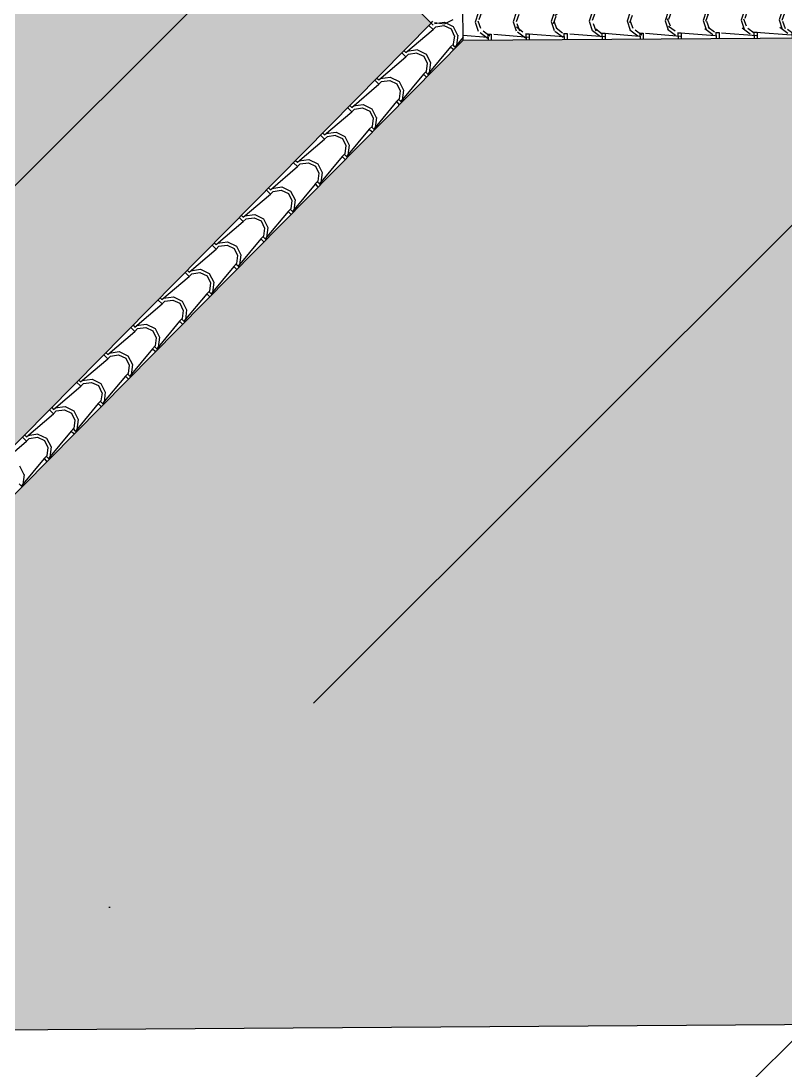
# Model space of a CAD drawing. Header units: millimetres. Extents: x 648844 to 649530, y 1246379 to 1246752.
# Drawn here: x 649248.194 to 649251.506, y 1246464.423 to 1246468.973 of the extents above; entities that cross this region are included whole.
import ezdxf

# ---------------------------------------------------------------- set-up
doc = ezdxf.new("R2010")
doc.units = ezdxf.units.MM
doc.header["$LTSCALE"] = 20
doc.header["$MEASUREMENT"] = 0
doc.layers.get('0').update_dxf_attribs({"linetype": 'CONTINUOUS'})
doc.layers.add('TECHO', color=30, linetype='CONTINUOUS')

# ---------------------------------------------------------------- blocks, each defined once
blk = doc.blocks.new('TEJA45')
at = {"layer": 'TECHO'}
for p, q in [((-2.554745425966679, 1.875336823679397), (-2.455492974620981, 1.993494333310938)), ((-2.467434219725661, 1.943715820863755), (-2.461526296235334, 1.987434177116469)), ((-2.455447220935753, 1.993484677060259), (-2.459014280526752, 1.997051736651255)), ((-2.455447220935774, 1.993484677060245), (-2.445994617484871, 1.984032073609342)), ((-2.44835825354734, 1.906017778136647), (-2.467263476764728, 1.943828144023893)), ((-2.672903146439467, 1.757179353076342), (-2.573650695093768, 1.875336862707883)), ((-2.585592795282174, 1.825557444429958), (-2.579684871791848, 1.869275800682672)), ((-2.573604764072023, 1.875327133923982), (-2.577171823663022, 1.878894193514977)), ((-2.573604764072044, 1.875327133923967), (-2.564152160621141, 1.865874530473064)), ((-2.564152160621127, 1.884779737374888), (-2.567719220212119, 1.88834679696588)), ((-2.566515311483705, 1.863511379610362), (-2.554699557170075, 1.875327133923989)), ((-2.554699557170224, 1.875327133923978), (-2.564152160621127, 1.884779737374881)), ((-2.360910131688769, 1.898953793098254), (-2.479067641320313, 1.799701341752556)), ((-2.566515783426098, 1.78786004688876), (-2.585421006643486, 1.825670412776006)), ((-2.571230103411139, 1.828246645230415), (-2.566503836148762, 1.863693854507165)), ((-2.556888199558905, 1.797508177540724), (-2.571067113281664, 1.828229214442931)), ((-2.479067602291835, 1.780796072625453), (-2.597225111923379, 1.681543621279754)), ((-2.528728568712815, 1.768989635207408), (-2.566538934600061, 1.787894858424796)), ((-2.526195744818651, 1.783316439133724), (-2.556916781720858, 1.797495352856483)), ((-2.485083074978945, 1.774768162128474), (-2.528801431231663, 1.768860238638151)), ((-2.490771142849198, 1.787905688539425), (-2.526218352125944, 1.783179421277051)), ((-2.479078729563106, 1.799706306316804), (-2.490894483876737, 1.787890552003176)), ((-2.461653203034139, 1.782280779787897), (-2.479078729563014, 1.799706306316772)), ((-2.471105806485035, 1.772828176336997), (-2.479078729563007, 1.780801099414965)), ((-2.791060866912261, 1.639021882473276), (-2.691808415566562, 1.757179392104817)), ((-2.703751370838674, 1.707399067996157), (-2.697843447348347, 1.751117424248871)), ((-2.691762307208286, 1.757169590787711), (-2.695329366799285, 1.760736650378707)), ((-2.691762307208322, 1.757169590787701), (-2.682309703757419, 1.747716987336798)), ((-2.689387554025622, 1.710090164139668), (-2.684661286763244, 1.745537373416418)), ((-2.68230970375739, 1.766622194238618), (-2.685876763348382, 1.770189253829606)), ((-2.684672854619983, 1.745353836474088), (-2.672857100306352, 1.757169590787715)), ((-2.672857100306487, 1.757169590787715), (-2.68230970375739, 1.766622194238618)), ((-2.684673313304828, 1.669702315640802), (-2.703578536522215, 1.707512681528048)), ((-2.675044608329848, 1.679351714349984), (-2.689223522052608, 1.710072751252191)), ((-2.909218587385205, 1.520864411870047), (-2.809966136039506, 1.639021921501588)), ((-2.809919850344563, 1.639012047651438), (-2.813486909935556, 1.64257910724243)), ((-2.809919850344592, 1.639012047651423), (-2.800467246893689, 1.62955944420052)), ((-2.800467246893668, 1.648464651102348), (-2.80403430648466, 1.65203171069334)), ((-2.80283039775626, 1.627196293337814), (-2.79101464344263, 1.639012047651441)), ((-2.791014643442765, 1.639012047651441), (-2.800467246893668, 1.648464651102344)), ((-2.597225072894851, 1.662638352152683), (-2.715382582526395, 1.563385900806985)), ((-2.646886299960748, 1.650832105328671), (-2.684696665847994, 1.669737328546059)), ((-2.644352208010176, 1.665160030363211), (-2.675073244912383, 1.67933894408597)), ((-2.603241451413716, 1.65660958657179), (-2.646959807666434, 1.650701663081467)), ((-2.608927623939977, 1.6697482379249), (-2.644374833216723, 1.665021970662526)), ((-2.597236272699384, 1.681548763180533), (-2.609052027013014, 1.669733008866906)), ((-2.579810746170402, 1.664123236651626), (-2.597236272699277, 1.681548763180501)), ((-2.589263349621298, 1.654670633200727), (-2.59723627269927, 1.662643556278695)), ((-2.821909946394939, 1.589240691564164), (-2.816002022904613, 1.632959047816879)), ((-2.807545004639749, 1.591933683051629), (-2.802818737377372, 1.627380892328379)), ((-2.802830843183607, 1.55154458439295), (-2.821736066400995, 1.589354950280196)), ((-2.793201017100024, 1.561195251157582), (-2.807379930822783, 1.591916288059789)), ((-2.76504403120866, 1.532674575449917), (-2.802854397095906, 1.551579798667305)), ((-2.762508671201701, 1.547003621592701), (-2.793229708103908, 1.56118253531546)), ((-2.727084105028048, 1.55159078731074), (-2.762531314304795, 1.546864520048366)), ((-2.715393815835661, 1.563391220044263), (-2.727209570149292, 1.551575465730636)), ((-2.697968289306679, 1.545965693515353), (-2.715393815835554, 1.563391220044231)), ((-3.027376307857843, 1.402706941267166), (-2.928123856512144, 1.520864450898706)), ((-2.940068521951446, 1.471082315130367), (-2.934160598461119, 1.514800671383082)), ((-2.928077393480834, 1.520854504515164), (-2.931644453071826, 1.524421564106159)), ((-2.928077393480862, 1.520854504515153), (-2.918624790029959, 1.51140190106425)), ((-2.92570245525399, 1.473777201962687), (-2.920976187991613, 1.509224411239437)), ((-2.918624790029938, 1.530307107966074), (-2.92219184962093, 1.533874167557062)), ((-2.920987940892537, 1.50903875020154), (-2.909172186578907, 1.520854504515167)), ((-2.909172186579035, 1.520854504515167), (-2.918624790029938, 1.53030710796607)), ((-2.715382543497967, 1.544480631679839), (-2.833540053129511, 1.445228180334141)), ((-2.721399827845751, 1.538451011015471), (-2.765118184098469, 1.532543087525148)), ((-2.707420892757582, 1.536513090064457), (-2.715393815835547, 1.544486013142421)), ((-2.920988373062372, 1.433386853145059), (-2.939893596279759, 1.471197219032305)), ((-2.911357425870584, 1.443038787966014), (-2.925536339593343, 1.473759824868221)), ((-3.036782333166215, 1.412149564829807), (-3.0403493927572, 1.415716624420792)), ((-3.027329729715305, 1.402696961378897), (-3.036782333166208, 1.4121495648298)), ((-2.833540014101025, 1.426322911207034), (-2.95169752373257, 1.327070459861336)), ((-2.883201762456515, 1.414517045571142), (-2.921012128343762, 1.433422268788529)), ((-2.880665134393212, 1.428847212822195), (-2.911386171295419, 1.443026126544954)), ((-2.839558204279591, 1.420292435458908), (-2.883276560532309, 1.414384511968585)), ((-2.845240586117015, 1.43343333669646), (-2.880687795393762, 1.428707069434086)), ((-2.833551358971938, 1.445233676907993), (-2.845367113285569, 1.433417922594366)), ((-2.81612583244295, 1.427808150379082), (-2.833551358971825, 1.445233676907957)), ((-2.825578435893853, 1.418355546928183), (-2.833551358971818, 1.426328470006148)), ((-3.145534028330495, 1.284549470664281), (-3.046281576984796, 1.402706980295822)), ((-3.058227097507704, 1.352923938698371), (-3.052319174017377, 1.396642294951086)), ((-3.046234936617104, 1.402696961378897), (-3.049801996208103, 1.406264020969893)), ((-3.04623493661714, 1.402696961378876), (-3.036782333166236, 1.393244357927973)), ((-3.043859905868239, 1.355620720873752), (-3.039133638605861, 1.391067930150502)), ((-3.039145484028815, 1.390881207065267), (-3.027329729715184, 1.402696961378894)), ((-3.039145902941115, 1.315229121897154), (-3.058051126158503, 1.3530394877844)), ((-3.029513834641143, 1.32488232477445), (-3.043692748363902, 1.355603361676657)), ((-2.998821597584737, 1.310690804051681), (-3.029542634486944, 1.32486971777444)), ((-2.951708902108216, 1.327076133771723), (-2.963524656421846, 1.315260379458095)), ((-2.93428337557922, 1.309650607242808), (-2.951708902108102, 1.327076133771691)), ((-3.263691748803296, 1.166392000061222), (-3.164439297457598, 1.284549509692763)), ((-3.176385673064452, 1.23476556226278), (-3.170477749574125, 1.278483918515494)), ((-3.164392479753374, 1.28453941824262), (-3.167959539344373, 1.288106477833619)), ((-3.16439247975341, 1.284539418242609), (-3.154939876302507, 1.275086814791706)), ((-3.154939876302478, 1.293992021693526), (-3.15850693589347, 1.297559081284522)), ((-3.157303027165092, 1.272723663928993), (-3.145487272851462, 1.28453941824262)), ((-3.145487272851575, 1.28453941824262), (-3.154939876302478, 1.293992021693523)), ((-2.951697484704127, 1.308165190734183), (-3.069854994335671, 1.208912739388484)), ((-3.00135949370442, 1.296359515692391), (-3.039169859591667, 1.315264738909779)), ((-2.957716580713459, 1.302133859902348), (-3.001434936966177, 1.296225936412025)), ((-2.963397067206891, 1.315275886082055), (-2.998844276483638, 1.310549618819682)), ((-2.943735979030116, 1.300198003791909), (-2.951708902108088, 1.308170926869881)), ((-3.157303432819873, 1.197071390649249), (-3.176208656037261, 1.234881756536495)), ((-3.16201735648248, 1.237464239784806), (-3.157291089220102, 1.272911449061557)), ((-3.147670243411703, 1.206725861582878), (-3.161849157134462, 1.237446898485086)), ((-3.069854955307193, 1.190007470261374), (-3.188012464938737, 1.090755018915676)), ((-3.119517224952311, 1.178201985813626), (-3.157327590839557, 1.197107209031014)), ((-3.116978060776262, 1.192534395281175), (-3.147699097678469, 1.206713309003934)), ((-3.075874957147306, 1.183975284345788), (-3.119593313400024, 1.178067360855465)), ((-3.081553548295865, 1.197118435467772), (-3.117000757572612, 1.192392168205398)), ((-3.069866445244493, 1.208918590635452), (-3.081682199558124, 1.197102836321825)), ((-3.052440918715497, 1.191493064106538), (-3.069866445244365, 1.20891859063541)), ((-3.061893522166393, 1.182040460655639), (-3.069866445244358, 1.190013383733604)), ((-3.381849469276368, 1.048234529457822), (-3.282597017930669, 1.166392039089363)), ((-3.294544248621207, 1.116607185827174), (-3.288636325130881, 1.160325542079889)), ((-3.282550022889659, 1.166381875106353), (-3.286117082480651, 1.169948934697345)), ((-3.28255002288968, 1.166381875106332), (-3.273097419438777, 1.156929271655429)), ((-3.280174807096721, 1.119307758695868), (-3.275448539834343, 1.154754967972618)), ((-3.273097419438756, 1.175834478557256), (-3.276664479029741, 1.179401538148245)), ((-3.27546057030137, 1.154566120792719), (-3.263644815987739, 1.166381875106346)), ((-3.263644815987853, 1.166381875106349), (-3.273097419438756, 1.175834478557253)), ((-3.275460962698638, 1.078913659401358), (-3.294366185916026, 1.116724025288605)), ((-3.265826652182639, 1.088569398392131), (-3.280005565905398, 1.119290435294339)), ((-3.500007189749034, 0.9300770588549305), (-3.400754738403336, 1.048234568486471)), ((-3.400707566025922, 1.048224331970076), (-3.404274625616914, 1.051791391561068)), ((-3.400707566025957, 1.048224331970065), (-3.391254962575054, 1.038771728519162)), ((-3.391254962575026, 1.057676935420989), (-3.394822022166011, 1.061243995011978)), ((-3.393618113437647, 1.036408577656445), (-3.381802359124016, 1.048224331970072)), ((-3.381802359124123, 1.048224331970079), (-3.391254962575026, 1.057676935420982)), ((-3.188012425910266, 1.071849749788566), (-3.30616993554181, 0.9725972984428672)), ((-3.237674956200188, 1.060044455934861), (-3.275485322087434, 1.078949679152249)), ((-3.235134523969421, 1.074377986511426), (-3.265855560871628, 1.088556900234185)), ((-3.194033333579362, 1.065816708789466), (-3.237751689832081, 1.059908785299143)), ((-3.199710029384846, 1.078960984853495), (-3.235157238661593, 1.074234717591121)), ((-3.18802398838077, 1.090761047499182), (-3.199839742694401, 1.078945293185555)), ((-3.170598461851768, 1.073335520970264), (-3.188023988380642, 1.090761047499139)), ((-3.180051065302663, 1.063882917519361), (-3.188023988380642, 1.071855840597337)), ((-3.412702824177472, 0.9984488093951853), (-3.406794900687146, 1.0421671656479)), ((-3.398332257710976, 1.001151277606926), (-3.393605990448599, 1.036598486883676)), ((-3.383983060952815, 0.9704129351997395), (-3.398161974675574, 1.001133972101947)), ((-3.393618492577396, 0.9607559281534783), (-3.412523715794784, 0.9985662940407245)), ((-3.355832687448093, 0.9418869260561102), (-3.393643053335339, 0.9607921492734981)), ((-3.353290987159291, 0.9562215777401519), (-3.384012024061498, 0.970400491462911)), ((-3.31786651047382, 0.9608035342392149), (-3.353313719750567, 0.9560772669768411)), ((-3.306181531517048, 0.9726035043629118), (-3.317997285830678, 0.9607877500492847)), ((-3.288756004988038, 0.9551779778339942), (-3.306181531516913, 0.9726035043628727)), ((-3.618164910221822, 0.8119195882518788), (-3.518912458876123, 0.9300770978834194)), ((-3.530861399734214, 0.8802904329595833), (-3.524953476243887, 0.9240087892122979)), ((-3.518865109162199, 0.9300667888338054), (-3.522432168753198, 0.933633848424801)), ((-3.518865109162228, 0.9300667888337877), (-3.509412505711325, 0.9206141853828846)), ((-3.516489708325459, 0.8829947965161828), (-3.511763441063081, 0.918442005792933)), ((-3.509412505711303, 0.9395193922847085), (-3.512979565302295, 0.943086451875697)), ((-3.511775656573924, 0.9182510345201713), (-3.499959902260294, 0.9300667888337983)), ((-3.4999599022604, 0.9300667888337983), (-3.509412505711303, 0.9395193922847014)), ((-3.306169896513282, 0.9536920293157962), (-3.424327406144826, 0.8544395779700977)), ((-3.312191710014105, 0.9476581332327818), (-3.355910066266823, 0.9417502097424588)), ((-3.298208608438941, 0.9457253743830982), (-3.306181531516906, 0.9536982974610595)), ((-3.511776022456154, 0.8425981969055734), (-3.530681245673541, 0.8804085627928195)), ((-3.502139469723382, 0.8522564720081682), (-3.516318383446141, 0.8829775089103755)), ((-3.627570048847574, 0.8213618491484418), (-3.631137108438566, 0.8249289087394338)), ((-3.61811744539667, 0.8119092456975316), (-3.627570048847574, 0.8213618491484347)), ((-3.424327367116383, 0.8355343088429557), (-3.542484876747928, 0.7362818574972572)), ((-3.473990418695976, 0.8237293961773489), (-3.511800784583222, 0.8426346193947367)), ((-3.471447450350816, 0.8380651689696457), (-3.502168487253023, 0.8522440826924047)), ((-3.430350086447064, 0.8294995576763391), (-3.474068442699782, 0.8235916341860161)), ((-3.436022991562787, 0.8426460836249312), (-3.471470200839534, 0.8379198163625574)), ((-3.424339074653325, 0.8544459612266415), (-3.436154828966956, 0.8426302069130145)), ((-3.406913548124315, 0.8370204346977168), (-3.42433907465319, 0.8544459612265918)), ((-3.416366151575211, 0.8275678312468173), (-3.424339074653183, 0.8355407543247892)), ((-3.736322630694765, 0.693762117648653), (-3.637070179349067, 0.8119196272801936)), ((-3.649019975290479, 0.7621320565275838), (-3.643112051800152, 0.8058504127802983)), ((-3.637022652298469, 0.8119092456975316), (-3.640589711889469, 0.8154763052885272)), ((-3.637022652298498, 0.8119092456975174), (-3.627570048847595, 0.8024566422466144)), ((-3.634647158939579, 0.7648383154281468), (-3.629920891677202, 0.800285524704897)), ((-3.629933199710202, 0.8000934913838975), (-3.618117445396571, 0.8119092456975245)), ((-3.629933552334919, 0.7244404656576862), (-3.648838775552306, 0.7622508315449323)), ((-3.620295878494325, 0.7341000088174248), (-3.634474792217084, 0.764821045719632)), ((-3.589603913543165, 0.719908760199516), (-3.620324950445372, 0.734087673922275)), ((-3.542496617789602, 0.7362884180903713), (-3.554312372103233, 0.7244726637767442)), ((-3.525071091260585, 0.7188628915614501), (-3.54249661778946, 0.7362884180903251)), ((-3.854480351167602, 0.5756046470455338), (-3.755227899821904, 0.6937621566770744)), ((-3.767178550847227, 0.6439736800919889), (-3.7612706273569, 0.6876920363447034)), ((-3.75518019543474, 0.6937517025612614), (-3.758747255025732, 0.697318762152257)), ((-3.755180195434768, 0.6937517025612472), (-3.745727591983865, 0.6842990991103441)), ((-3.745727591983844, 0.703204306012168), (-3.749294651574829, 0.7067713656031565)), ((-3.748090742846479, 0.6819359482476237), (-3.736274988532848, 0.6937517025612507)), ((-3.736274988532941, 0.6937517025612578), (-3.745727591983844, 0.7032043060121609)), ((-3.542484837719485, 0.7173765883701151), (-3.660642347351029, 0.6181241370244166)), ((-3.592148149943888, 0.705571866298591), (-3.629958515831134, 0.7244770895159789)), ((-3.548508462881806, 0.7113409821196583), (-3.592226819134524, 0.7054330586293354)), ((-3.554179472650858, 0.7244886330107718), (-3.589626681927605, 0.719762365748398)), ((-3.534523694711481, 0.7094102881105471), (-3.542496617789453, 0.7173832111885154)), ((-3.748091082213669, 0.6062827344097776), (-3.766996305431057, 0.6440931002970238)), ((-3.752804609553827, 0.6466818343392049), (-3.74807834229145, 0.682129043615955)), ((-3.738452287264877, 0.6159435456258606), (-3.752631200987636, 0.6466645825280679)), ((-3.66064230832248, 0.5992188678973811), (-3.778799817954024, 0.4999664165516826)), ((-3.710305881191765, 0.5874143364198297), (-3.748116247079011, 0.6063195596372175)), ((-3.707760376733852, 0.601752351428626), (-3.738481413636059, 0.6159312651513851)), ((-3.666666839313869, 0.59318240656334), (-3.710385195566587, 0.587274483073017)), ((-3.672335953740742, 0.6063311823963673), (-3.707783163017488, 0.6016049151339935)), ((-3.66065416092588, 0.618130874954101), (-3.67246991523951, 0.606315120640474)), ((-3.643228634396856, 0.6007053484251763), (-3.660654160925731, 0.6181308749540513)), ((-3.652681237847752, 0.5912527449742733), (-3.660654160925723, 0.5992256680522452)), ((-3.972638071640318, 0.4574471764425745), (-3.87338562029462, 0.5756046860741151)), ((-3.885337126403741, 0.5258153036581881), (-3.879429202913414, 0.5695336599109027)), ((-3.873337738571017, 0.5755941594249876), (-3.876904798162009, 0.5791612190159832)), ((-3.873337738571045, 0.5755941594249734), (-3.863885135120142, 0.5661415559740703)), ((-3.870962060168189, 0.5285253532493641), (-3.866235792905812, 0.5639725625261143)), ((-3.863885135120121, 0.5850467628758977), (-3.867452194711113, 0.5886138224668898)), ((-3.866248285982756, 0.5637784051113499), (-3.854432531669126, 0.5755941594249769)), ((-3.854432531669218, 0.5755941594249876), (-3.863885135120121, 0.5850467628758906)), ((-3.86624861209242, 0.4881250031618727), (-3.885153835309808, 0.5259353690491189)), ((-3.856608696035053, 0.497787082433458), (-3.870787609757812, 0.5285081193356653)), ((-4.090795792113177, 0.3392897058394375), (-3.991543340767478, 0.4574472154709781)), ((-3.99149528170728, 0.4574366162887209), (-3.995062341298265, 0.4610036758797094)), ((-3.991495281707316, 0.4574366162886996), (-3.982042678256413, 0.4479840128377965)), ((-3.982042678256384, 0.4668892197396239), (-3.985609737847369, 0.4704562793306124)), ((-3.984405829119034, 0.4456208619750761), (-3.972590074805403, 0.4574366162887031)), ((-3.972590074805481, 0.4574366162887173), (-3.982042678256384, 0.4668892197396204)), ((-3.778799778925574, 0.481061147424537), (-3.896957288557118, 0.3818086960788385)), ((-3.828463612439649, 0.4692568065410647), (-3.866273978326895, 0.4881620297584526)), ((-3.825916839926194, 0.4835959426584964), (-3.856637876828401, 0.4977748563812554)), ((-3.784825215748612, 0.4750238310066557), (-3.82854357200133, 0.4691159075163327)), ((-3.790492434829723, 0.4881737317820871), (-3.825939644106469, 0.4834474645197133)), ((-3.778811704062157, 0.4999733318178308), (-3.790627458375788, 0.4881575775042037)), ((-3.761386177533133, 0.4825478052889061), (-3.778811704062008, 0.499973331817781)), ((-3.770838780984036, 0.4730952018380066), (-3.778811704062001, 0.4810681249159714)), ((-4.00349570195975, 0.4076569272280004), (-3.997587778469423, 0.451375283480715)), ((-3.98911951078243, 0.4103688721604328), (-3.984393243520053, 0.445816081437183)), ((-3.974765104806004, 0.379630619242711), (-3.988944018528763, 0.4103516561449183)), ((-3.984406141971199, 0.3699672719140104), (-4.003311365188587, 0.4077776378012565)), ((-3.946621343687589, 0.3510992766623282), (-3.984431709574835, 0.3700044998797161)), ((-3.944073303117726, 0.3654395338879866), (-3.974794340019933, 0.3796184476107456)), ((-3.908648915917794, 0.3700162811679313), (-3.944096125194541, 0.3652900139055575)), ((-3.896969247198435, 0.3818157886815605), (-3.908785001512065, 0.3700000343679335)), ((-3.879543720669396, 0.3643902621526323), (-3.896969247198271, 0.3818157886815072)), ((-4.208953512586021, 0.2211322352363077), (-4.109701061240322, 0.3392897448678482)), ((-4.121654277516505, 0.2894985507923984), (-4.115746354026179, 0.333216907045113)), ((-4.109652824843558, 0.3392790731524506), (-4.11321988443455, 0.3428461327434462)), ((-4.109652824843586, 0.3392790731524329), (-4.100200221392683, 0.3298264697015298)), ((-4.107276961396558, 0.2922123910723933), (-4.10255069413418, 0.3276596003491434)), ((-4.100200221392662, 0.3487316766033537), (-4.103767280983654, 0.3522987361943422)), ((-4.102563372255311, 0.3274633188388023), (-4.09074761794168, 0.3392790731524293)), ((-4.090747617941759, 0.3392790731524435), (-4.100200221392662, 0.3487316766033466)), ((-3.896957249528676, 0.3629034269516929), (-4.01511475916022, 0.2636509756059944)), ((-3.902983592182473, 0.3568652554500957), (-3.946701948435191, 0.3509573319597727)), ((-3.888996324120292, 0.3549376587017328), (-3.896969247198264, 0.3629105817797047)), ((-4.10256367184995, 0.2518095406661018), (-4.121468895067338, 0.289619906553348)), ((-4.092921513576556, 0.2614741560511469), (-4.107100427299315, 0.2921951929533542)), ((-4.218357764528932, 0.2305741334670763), (-4.221924824119924, 0.2341411930580684)), ((-4.208905161078029, 0.2211215300161768), (-4.218357764528932, 0.2305741334670799)), ((-4.015114720131734, 0.2447457064788843), (-4.133272229763278, 0.1454932551331858)), ((-4.064779074935451, 0.2329417467835526), (-4.102589440822697, 0.2518469700009405)), ((-4.062229766308398, 0.247283125117093), (-4.092950803210606, 0.2614620388398521)), ((-4.021141968616334, 0.2387066798935287), (-4.064860324869052, 0.2327987564032057)), ((-4.026805397007671, 0.2518588305535268), (-4.062252606284417, 0.247132563291153)), ((-4.015126790334712, 0.2636582455452903), (-4.026942544648342, 0.2518424912316632)), ((-3.997701263805673, 0.246232719016362), (-4.015126790334548, 0.263658245545237)), ((-4.007153867256569, 0.2367801155654625), (-4.015126790334541, 0.2447530386434345)), ((-4.327111233058744, 0.1029747646333448), (-4.227858781713046, 0.2211322742648854)), ((-4.239812853073012, 0.1713401743586012), (-4.233904929582685, 0.2150585306113157)), ((-4.227810367979828, 0.2211215300161697), (-4.231377427570827, 0.2246885896071689)), ((-4.227810367979856, 0.2211215300161555), (-4.218357764528953, 0.2116689265652525)), ((-4.22543441201104, 0.1740559099816537), (-4.220708144748663, 0.2095031192584038)), ((-4.220720915391588, 0.2093057757025285), (-4.208905161077958, 0.2211215300161555)), ((-4.220721201728708, 0.1336518094182217), (-4.239626424946096, 0.1714621753054679)), ((-4.211077922346732, 0.1433176928587514), (-4.225256836069491, 0.1740387297609587)), ((-4.180386229499931, 0.1291267163465832), (-4.211107266402138, 0.1433056300693423)), ((-4.133284333470989, 0.14550070240902), (-4.14510008778462, 0.133684948095393)), ((-4.115858806941944, 0.1280751758800847), (-4.133284333470819, 0.1455007024089596)), ((-4.381066017177957, 0.06124925080029442), (-4.346016502185769, 0.1029748036619225)), ((-4.35797142862927, 0.05318179792661226), (-4.352063505138943, 0.09690015417932685)), ((-4.345967911116098, 0.1029639868798995), (-4.349534970707083, 0.106531046470888)), ((-4.345967911116134, 0.1029639868798853), (-4.336515307665231, 0.09351138342898224)), ((-4.343591862625289, 0.05589942889270816), (-4.338865595362911, 0.09134663816945832)), ((-4.336515307665202, 0.1124165903308096), (-4.340082367256187, 0.1159836499217981)), ((-4.338878458527866, 0.0911482325662547), (-4.327062704214235, 0.1029639868798817)), ((-4.327062704214299, 0.1029639868798995), (-4.336515307665202, 0.1124165903308025)), ((-4.13327219073485, 0.1265879860060402), (-4.251429700366394, 0.02733553466034166)), ((-4.182936806183349, 0.1147842169048019), (-4.220747172070595, 0.1336894401221898)), ((-4.139300345048383, 0.1205481043372068), (-4.183018701301101, 0.1146401808468838)), ((-4.144961878098442, 0.1337013799390085), (-4.180409087375189, 0.1289751126766348)), ((-4.12531141039284, 0.1186225724291852), (-4.133284333470812, 0.1265954955071535)), ((-4.381066017177965, 0.07500000000003837), (-4.381066017177972, -0.07499999999996376)), ((-4.338878731607451, 0.01549407817028481), (-4.357783954824839, 0.05330444405753099)), ((-4.329234331117675, 0.02516122966800793), (-4.343413244840434, 0.05588226657021522)), ((-4.30109453743124, -0.003373312973963039), (-4.338904903318486, 0.01553191024342482)), ((-4.30109453743124, 0.003373312974005671), (-4.338904903318486, -0.01553191024338219)), ((-4.298542692691456, 0.01097030757607342), (-4.329263729593663, 0.02514922129883246)), ((-4.257458721482493, -0.002389528778763861), (-4.301177077735211, 0.003518394711559125)), ((-4.257458721483125, 0.002389528780526007), (-4.301177077735844, -0.003518394709796979)), ((-4.263118359186514, 0.01554392932484205), (-4.29856556846326, 0.01081766206246826)), ((-4.251441876607267, 0.02734315927274977), (-4.263257630920897, 0.01552740495912275)), ((-4.234016350078214, 0.009917632743814409), (-4.251441876607089, 0.02734315927269293)), ((-4.243468953529117, 0.0004650292929184729), (-4.251441876607082, 0.008437952370883295)), ((-4.243468953529124, -0.0004650292928261024), (-4.251441876607103, -0.008437952370801582))]:
    blk.add_line(p, q, dxfattribs=at)

msp = doc.modelspace()

# ---------------------------------------------------------------- hatches: boundary and pattern name
h = msp.add_hatch()
h.set_pattern_fill('ANSI36', scale=20, style=0)
h.set_pattern_definition([(45, (-526.4316489867633, -3378.367883687839), (1.325825214724777, 4.861359120657514), [6.25, -1.25, 0, -1.25])])
h.paths.add_polyline_path([(649188.8489360636, 1246478.707731926), (649215.2214069526, 1246513.043391474), (649317.348885952, 1246513.661012395), (649322.291343771, 1246459.303611518), (649201.5072083384, 1246459.303611518)])
h.paths.add_polyline_path([(649253.0038721092, 1246474.230662723), (649282.477951251, 1246474.230662723), (649282.477951251, 1246479.656447173), (649253.0038721092, 1246479.656447173)], flags=24)
at = {"layer": 'TECHO'}
h = msp.add_hatch(dxfattribs=at)
h.set_pattern_fill('SPANTILE', color=9, scale=0.2049999999999999, angle=397.1028418474652, style=0, pattern_type=2)
h.set_pattern_definition([(175.4172889744198, (649196.0226886563, 1246487.478274704), (2.461328698553295, -0.188378256695917), [0.1893117599999997, -4.543480804999994]), (270.3869889744198, (649195.8339821899, 1246487.493400491), (-0.2036107170182077, -0.2063799309897436), [0.01639999999999987, -0.188599999999999]), (90.38698897441934, (649195.8189671705, 1246487.288294398), (0.2036107170182077, 0.2063799309897435), [0.05739999999999992, -0.1475999999999997]), (0.3869889744197917, (649195.8185794806, 1246487.345693089), (0.2063799309897435, -0.2036107170182077), [0.02049999999999988, -0.1844999999999991]), (180.3869889744199, (649195.8381928643, 1246487.477028557), (-0.2063799309897436, 0.2036107170182077), [0.02049999999999989, -0.1844999999999991]), (90.38698897441934, (649195.8176933321, 1246487.476890097), (0.2036107170182077, 0.2063799309897435), [0.01639999999999996, -0.1885999999999997]), (90.38698897441934, (649195.8353667964, 1246487.288405167), (0.2036107170182077, 0.2063799309897435), [0.04099999999999993, -0.1639999999999997]), (5.356688974419804, (649195.8350898749, 1246487.329404231), (2.458559508654517, 0.2216088272662243), [0.18931176, -4.543480804999999]), (37.69088897441981, (649195.8453396417, 1246487.329473462), (-3.466922838785508, -2.688474653174744), [0.05412163999999996, -5.358033749999995]), (71.95208897441974, (649195.8881671219, 1246487.362563481), (0.202225782098821, 0.4113753418723349), [0.05186130999999966, -0.5964054749999944]), (108.8218889744196, (649195.9042344423, 1246487.411873128), (0.2077642112453738, -0.4086061323226171), [0.05186130999999976, -0.596405474999996]), (143.0830889744198, (649195.887502511, 1246487.460961236), (-3.50292258134154, 2.641397985912605), [0.05412163999999994, -5.358033749999993]), (70.16208897441975, (649195.8737482193, 1246487.372716325), (-0.8047523317188442, -2.260486442729638), [0.04150942499999995, -4.109424259999995]), (110.6118889744197, (649195.8878348162, 1246487.411762359), (-0.8352136778300946, 2.249409563760441), [0.04150942499999978, -4.109424259999972]), (142.98158897442, (649195.8732220681, 1246487.450614548), (-2.678783751045966, 2.031955399897362), [0.04387184499999995, -4.343319624999993]), (37.79238897441989, (649195.839079013, 1246487.345831549), (-2.651091583769688, -2.067955160661245), [0.04387184499999996, -4.343319624999994])])
h.paths.add_polyline_path([(649245.7553712744, 1246464.691292374), (649249.9705441585, 1246468.963793849), (649245.6980426827, 1246473.178966733)])
h = msp.add_hatch(dxfattribs=at)
h.set_pattern_fill('SPANTILE', color=9, scale=0.1644999999999999, angle=217.1028418474651, style=0, pattern_type=2)
h.set_pattern_definition([(355.4172889744198, (649195.6554930999, 1246487.135846788), (-1.975066199570816, 0.1511620645194069), [0.1519111439999999, -3.645866304499999]), (90.38698897441934, (649195.8069185334, 1246487.123709266), (0.1633851851194887, 0.1656073104771357), [0.01315999999999998, -0.1513399999999997]), (270.3869889744198, (649195.8189671705, 1246487.288294398), (-0.1633851851194887, -0.1656073104771356), [0.04605999999999975, -0.1184399999999995]), (180.3869889744199, (649195.819278268, 1246487.242235449), (-0.1656073104771357, 0.1633851851194887), [0.0164499999999999, -0.1480499999999992]), (0.3869889744197917, (649195.8035397236, 1246487.136846744), (0.1656073104771357, -0.1633851851194887), [0.01644999999999988, -0.1480499999999991]), (270.3869889744198, (649195.8199893486, 1246487.136957851), (-0.1633851851194887, -0.1656073104771356), [0.01315999999999994, -0.151339999999999]), (270.3869889744198, (649195.8058074707, 1246487.288205513), (-0.1633851851194887, -0.1656073104771356), [0.03289999999999976, -0.131599999999999]), (185.3566889744199, (649195.8060296831, 1246487.255306264), (-1.972844093530089, -0.177827571147775), [0.1519111439999987, -3.645866304499979]), (217.6908889744199, (649195.7978048708, 1246487.25525071), (2.781994180391299, 2.157336977791443), [0.04342931599999978, -4.299495374999972]), (251.9520889744198, (649195.7634384289, 1246487.228697988), (-0.1622738592939322, -0.3301036279902396), [0.04161553899999999, -0.4785790274999999]), (288.8218889744198, (649195.7505453838, 1246487.189130003), (-0.1667181109749463, 0.327881506180832), [0.04161553899999998, -0.4785790274999998]), (323.0830889744197, (649195.7639717382, 1246487.149739789), (2.81088177868626, -2.119560822842067), [0.04342931599999977, -4.299495374999971]), (250.1620889744198, (649195.7750087194, 1246487.220550949), (0.645764675940244, 1.813902535751343), [0.03330878249999998, -3.297562393999999]), (290.6118889744198, (649195.763705084, 1246487.189218889), (0.6702080487953683, -1.805014015798013), [0.03330878249999986, -3.297562393999991]), (322.9815889744198, (649195.7754309226, 1246487.158042375), (2.149560619741764, -1.630520308698127), [0.03520448049999998, -3.485249162499999]), (217.7923889744199, (649195.8028286437, 1246487.242124343), (2.127339344049335, 1.659407921603779), [0.03520448049999998, -3.485249162499998])])
h.paths.add_polyline_path([(649250.1081796285, 1246468.889721774), (649253.0459805819, 1246468.909564665), (649253.0449674549, 1246469.059561243), (649250.1071665013, 1246469.039718353)])
h = msp.add_hatch(dxfattribs=at)
h.set_pattern_fill('SPANTILE', color=9, scale=0.2049999999999999, angle=127.102841847465, style=0, pattern_type=2)
h.set_pattern_definition([(275.3566889744198, (649196.258647258, 1246450.115751995), (-0.2216088272662224, 2.458559508654517), [0.1893117599999989, -4.543480804999967]), (180.3869889744199, (649196.2763207221, 1246449.927267066), (-0.2036107170182078, -0.2063799309897434), [0.01639999999999989, -0.1885999999999991]), (0.3869889744197917, (649196.0714361669, 1246449.909482833), (0.2036107170182078, 0.2063799309897434), [0.05739999999999976, -0.147599999999999]), (90.38698897441934, (649196.1288348574, 1246449.909870523), (-0.2063799309897435, 0.2036107170182078), [0.02049999999999996, -0.1844999999999997]), (270.3869889744198, (649196.259893404, 1246449.931256203), (0.2063799309897434, -0.2036107170182078), [0.02049999999999988, -0.184499999999999]), (0.3869889744197917, (649196.2600318643, 1246449.910756671), (0.2036107170182078, 0.2063799309897434), [0.01639999999999988, -0.188599999999999]), (0.3869889744197917, (649196.0713253983, 1246449.925882459), (0.2036107170182078, 0.2063799309897434), [0.04099999999999977, -0.1639999999999991]), (85.41728897441972, (649196.1123244629, 1246449.92615938), (0.1883782566959183, 2.461328698553295), [0.1893117599999998, -4.543480804999994]), (53.08308897441972, (649196.1122552326, 1246449.936409147), (-2.641397985912605, -3.50292258134154), [0.05412163999999995, -5.358033749999993]), (18.82188897441987, (649196.1447637168, 1246449.979679701), (0.4086061323226173, 0.2077642112453735), [0.05186130999999998, -0.5964054749999995]), (341.9520889744198, (649196.1938518254, 1246449.996411633), (-0.4113753418723352, 0.2022257820988214), [0.05186130999999999, -0.5964054749999996]), (307.6908889744199, (649196.2431614721, 1246449.980344313), (2.688474653174745, -3.466922838785508), [0.05412163999999989, -5.358033749999985]), (20.61188897441985, (649196.1551104058, 1246449.965399259), (-2.249409563760441, -0.8352136778300933), [0.04150942499999997, -4.109424259999996]), (340.1620889744198, (649196.1939625944, 1246449.980012007), (2.260486442729638, -0.8047523317188456), [0.04150942499999994, -4.109424259999993]), (307.7923889744198, (649196.2330086286, 1246449.96592541), (2.067955160661244, -2.651091583769688), [0.04387184499999994, -4.343319624999991]), (52.98158897441975, (649196.1286963961, 1246449.930370055), (-2.031955399897364, -2.678783751045966), [0.04387184499999998, -4.343319624999997])])
h.paths.add_polyline_path([(649250.1081796285, 1246468.889721774), (649245.8621512617, 1246464.585945165), (649257.3497571918, 1246464.663536297), (649253.0459805819, 1246468.909564665)])

# ---------------------------------------------------------------- linework, layer by layer
at = {"color": 9}
msp.add_lwpolyline([(649257.4558207885, 1246464.664252685), (649257.3970594204, 1246473.364054242), (649245.6973262941, 1246473.285030332), (649245.7560876627, 1246464.585228775), (649257.4558207894, 1246464.664252685)], dxfattribs=at)
at = {"layer": 'TECHO', "color": 9}
for p, q in [((649249.9705441585, 1246468.963793849), (649245.6980426827, 1246473.178966733)), ((649249.9705441585, 1246468.963793849), (649245.7553712744, 1246464.691292374)), ((649250.1081796285, 1246468.889721774), (649245.8621512617, 1246464.585945165)), ((649250.1081796285, 1246468.889721774), (649253.0459805819, 1246468.909564665))]:
    msp.add_line(p, q, dxfattribs=at)

# ---------------------------------------------------------------- block references
at = {"color": 9, "rotation": 180.3869889743034}
msp.add_blockref('TEJA45', (649245.7267069785, 1246468.935129553), dxfattribs=at)

doc.saveas('drawing.dxf')
